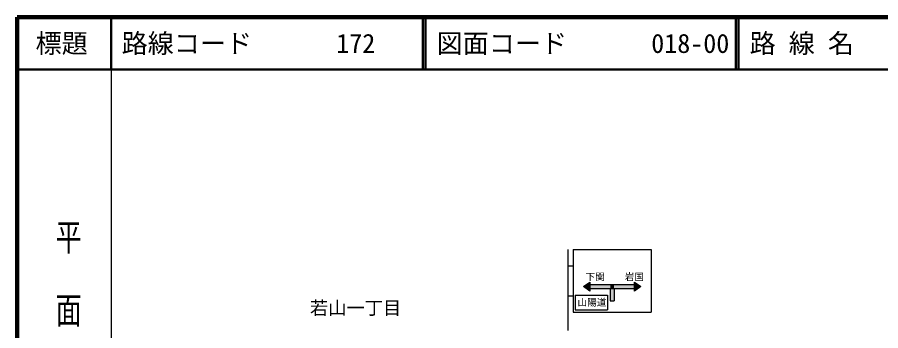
# Model space of a CAD drawing. Units: millimetres at full size, sheet at 1:1000; details may follow other scales. Extents: x 40000 to 680000, y 20000 to 380000.
# Drawn here: x 40000 to 205510, y 319942 to 380000 of the extents above; entities that cross this region are included whole.
import ezdxf
from ezdxf.enums import TextEntityAlignment as Align

# ---------------------------------------------------------------- set-up
doc = ezdxf.new("R2010")
doc.units = ezdxf.units.MM
doc.header["$LTSCALE"] = 1000
for name, color, linetype, lineweight in [('M-BMK-HTXT', 7, 'Continuous', 13), ('M-STR-STRC', 7, 'Continuous', 25), ('M-TTL', 2, 'Continuous', 140), ('M-TTL-BAND', 7, 'Continuous', 25), ('M-TTL-LINE', 7, 'Continuous', 50)]:
    doc.layers.add(name, color=color, linetype=linetype, lineweight=lineweight)
doc.layers.add('M-TTL-TXT', color=7, linetype='Continuous')
doc.styles.add('@ＭＳ ゴシック', font='')
doc.styles.add('ＭＳ ゴシック', font='')
doc.styles.get('@ＭＳ ゴシック').set_extended_font_data('@MS Gothic')
doc.styles.get('ＭＳ ゴシック').set_extended_font_data('MS Gothic')

msp = doc.modelspace()

# ---------------------------------------------------------------- hatches: boundary and pattern name
at = {"layer": 'M-STR-STRC'}
for points in [[(148532, 328397), (149782, 329272), (149782, 328772), (149782, 328022), (149782, 327522)], [(149782, 329272), (149782, 328772), (149782, 328022), (149782, 327522), (148532, 328397)], [(148532, 328397), (149782, 329272), (149782, 328772), (149782, 328022), (149782, 327522)], [(148532, 328397), (149067, 328772), (149782, 328772), (149782, 328022), (149782, 327522)], [(149782, 328772), (158282, 328772), (158282, 328022), (154407, 328022), (153657, 328022), (149782, 328022)], [(149782, 328772), (153657, 328772), (153657, 328022), (149782, 328022)], [(149782, 328772), (158282, 328772), (158282, 328022), (154407, 328022), (153657, 328022), (149782, 328022)], [(153657, 328772), (154407, 328772), (154407, 328022), (153657, 328022)], [(153657, 328022), (154407, 328022), (154407, 325647), (153657, 325647)], [(153657, 328022), (154407, 328022), (154407, 325647), (153657, 325647)], [(153657, 328022), (154407, 328022), (154407, 325647), (153657, 325647)], [(154407, 328772), (158282, 328772), (158282, 328022), (154407, 328022)], [(158282, 328772), (158282, 329272), (159532, 328397), (158282, 327522), (158282, 328022)], [(158282, 328772), (158282, 329272), (159532, 328397), (158282, 327522), (158282, 328022)], [(158282, 328772), (158282, 329272), (159532, 328397), (158282, 327522), (158282, 328022)]]:
    msp.add_hatch(color=256, dxfattribs=at).paths.add_polyline_path(points)

# ---------------------------------------------------------------- linework, layer by layer
for p, q in [((145532, 335513), (145532, 320013)), ((146532, 335513), (146532, 323513)), ((146532, 335513), (161532, 335513)), ((161532, 335513), (161532, 323513)), ((145532, 332388), (146532, 332388)), ((148532, 328397), (149782, 329272)), ((149782, 327522), (148532, 328397)), ((149782, 329272), (149782, 327522)), ((149782, 328772), (158282, 328772)), ((149782, 328022), (158282, 328022)), ((153657, 328022), (153657, 325647)), ((154407, 328022), (154407, 325647)), ((158282, 327522), (158282, 329272)), ((158282, 329272), (159532, 328397)), ((159532, 328397), (158282, 327522)), ((145532, 326638), (146532, 326638)), ((146952, 326745), (153152, 326745)), ((146952, 326745), (146952, 323945)), ((153152, 326745), (153152, 323945)), ((153657, 325647), (154407, 325647)), ((146532, 323513), (161532, 323513)), ((146952, 323945), (153152, 323945))]:
    msp.add_line(p, q, dxfattribs=at)
at = {"layer": 'M-TTL'}
for p, q in [((40000, 380000), (40000, 20000)), ((680000, 380000), (40000, 380000))]:
    msp.add_line(p, q, dxfattribs=at)
at = {"layer": 'M-TTL-BAND'}
msp.add_line((58000, 370000), (58000, 20000), dxfattribs=at)
at = {"layer": 'M-TTL-LINE'}
for p, q in [((58000, 380000), (58000, 370000)), ((117750, 380000), (117750, 370000)), ((118250, 380000), (118250, 370000)), ((177750, 380000), (177750, 370000)), ((178250, 380000), (178250, 370000)), ((40000, 370000), (680000, 370000))]:
    msp.add_line(p, q, dxfattribs=at)

# ---------------------------------------------------------------- texts
at = {"layer": 'M-BMK-HTXT', "style": 'ＭＳ ゴシック'}
msp.add_text('若山一丁目', height=2566, dxfattribs=at).set_placement((96096, 322256), align=Align.BOTTOM_LEFT)
at = {"layer": 'M-STR-STRC', "style": 'ＭＳ ゴシック'}
for s, p in [('下関', (150782, 330272)), ('岩国', (158282, 330272)), ('山陽道', (150152, 325379))]:
    msp.add_text(s, height=1320, dxfattribs=at).set_placement(p, align=Align.MIDDLE_CENTER)
at = {"layer": 'M-TTL-BAND', "style": '@ＭＳ ゴシック', "width": 1.4}
msp.add_text('平  面  図', height=3666, rotation=270, dxfattribs=at).set_placement((49777, 306475), align=Align.MIDDLE_RIGHT)
at = {"layer": 'M-TTL-TXT', "style": 'ＭＳ ゴシック'}
msp.add_text('標題', height=3666, dxfattribs=at).set_placement((48500, 375000), align=Align.MIDDLE_CENTER)
for s, p in [('路線コード', (60000, 375000)), ('路 線 名', (180380, 375000)), ('172', (101142, 375000)), ('図面コード', (120380, 375000)), ('018-00', (161521, 375000))]:
    msp.add_text(s, height=3666, dxfattribs=at).set_placement(p, align=Align.MIDDLE_LEFT)

doc.saveas('drawing.dxf')
